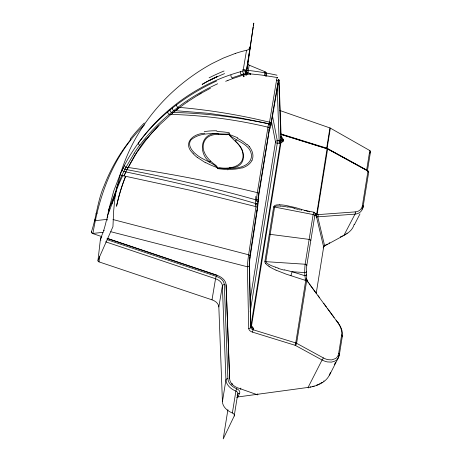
<?xml version="1.0" encoding="UTF-8"?>
<svg xmlns="http://www.w3.org/2000/svg" width="462" height="462" viewBox="0 0 462 462"><rect width="100%" height="100%" fill="white"/><g stroke="black" fill="none" stroke-linecap="round" stroke-linejoin="round"><path stroke-width="0.69" d="M271.385 120.83L275.502 142.036A1.767 1.149 9.1 0 0 277.287 143.22L279.169 143.232L279.181 140.702A5.284 3.338 2.2 0 1 279.129 140.304L277.2 87.895M256.289 201.496L257.184 193.486L268.503 123.885M256.208 203.702C213.715 191.054 169.566 180.937 125.872 171.928L123.724 171.494A1.767 1.253 26 0 1 122.372 169.548C141.493 129.724 176.796 99.255 216.551 81.035M256.196 203.909L256.133 205.151M268.919 129.603A1.767 1.756 -72.4 0 0 269.756 128.234A3.367 0.318 -85.5 0 0 269.421 129.377L258.599 196.535A3.367 0.318 -85.5 0 0 258.31 199.272L258.166 201.507M258.16 201.582L258.148 201.738A11.758 1.103 -85.5 0 1 257.253 210.291L250.023 257.732A1.767 1.08 8.7 0 1 249.197 258.605M227.905 409.69L223.215 438.9L234.199 416.031A3.534 2.391 8.4 0 0 232.374 412.993A17.654 11.937 8.4 0 1 222.43 401.692L218.838 306.941A10.591 7.161 8.4 0 0 212.006 299.838L99.059 261.896A1.767 1.195 8.4 0 1 97.99 260.343L100.445 238.912L103.528 231.214A1.767 1.282 21.8 0 1 104.32 230.371M99.059 261.896L99.538 256.485M114.824 198.452L113.617 211.492L112.947 226.663L97.99 260.343M114.836 198.325L117.042 186.827L120.507 173.781A312.139 230.503 29.2 0 1 125.381 159.91C139.079 125.214 163.918 95.432 194.56 74.365A287.41 212.237 29.2 0 1 212.162 63.519L223.337 58.073L235.285 53.448M246.535 73.851L253.153 27.119M246.061 73.637L253.805 23.1L253.367 25.768M264.535 75.225L265.003 71.725L249.162 65.154A1.773 1.097 13.1 0 1 248.106 63.889M265.586 76.282L266.054 72.765A1.779 1.103 13.1 0 0 265.003 71.725M246.772 68.324L246.777 68.243A7.063 5.561 7.6 0 1 245.368 70.882A7.663 2.252 -45.5 0 1 245.438 71.321M279.816 110.487L329.914 127.928L326.64 148.533M122.372 169.548L120.472 173.585A1.767 1.236 24.5 0 0 121.801 175.473L190.35 190.292L255.977 206.63L248.631 254.799A1.767 1.08 8.7 0 1 249.954 255.948L257.288 207.779A7.467 0.699 -85.5 0 0 257.75 203.725A10.204 0.959 -85.5 0 0 257.813 202.991L258.593 194.404L269.877 125.733M247.921 73.013L249.162 65.154M250.479 45.328L246.691 68.913A7.074 5.567 7.7 0 1 245.668 71.125A1.767 1.704 -54.3 0 0 246.985 73.677M222.43 401.692L225.941 379.833L222.378 285.828A10.597 7.161 8.2 0 0 215.546 278.742L105.625 241.817M231.912 384.754L232.143 383.327M250.231 299.318L275.502 142.036A1.767 1.351 -11 0 1 277.292 140.691L279.181 140.702M232.374 412.993L235.891 391.106A1.767 0.445 -67.8 0 1 236.833 388.842A15.893 10.747 8.4 0 1 227.887 378.673L224.318 284.667A12.358 8.356 8.4 0 0 216.349 276.38L107.109 239.686M250.185 311.919L277.287 143.22L277.292 140.691L272.355 115.246M234.199 416.031L237.711 394.184A3.534 2.431 8 0 0 235.891 391.106A17.654 11.897 8.5 0 1 225.947 379.833A1.767 1.288 -2.2 0 1 227.887 378.673M240.638 389.408L240.852 388.08M250.606 325.462A1.767 0.612 -67.4 0 0 251.051 325.034L280.29 143.105A1.767 0.295 76.7 0 1 279.753 140.691M252.905 329.689A3.529 2.431 8 0 1 250.687 327.287L249.284 265.615A1.767 1.294 -1.3 0 1 247.337 266.765L248.747 328.436A5.296 3.581 8.4 0 0 252.073 331.993L252.339 332.08A1.767 0.289 -72.8 0 0 253.078 329.747L253.268 328.563L251.553 325.739L280.977 142.631A1.767 0.959 72.2 0 1 280.48 140.737L280.394 140.719M280.977 142.631C284.534 141.961 283.466 138.011 280.896 136.59M279.55 204.805C277.564 204.891 274.52 204.591 273.677 206.855L264.905 261.463A3.529 2.298 9.1 0 0 265.806 261.659L305.163 264.229A1.767 1.149 9.1 0 1 306.808 265.442A5.255 0.728 -87.8 0 0 306.497 271.702L306.653 274.826A5.671 0.785 -87.8 0 1 306.612 278.852A1.767 1.709 -29.8 0 0 306.982 280.024A1.756 0.745 -19.6 0 0 306.635 279.614M306.808 265.442L314.789 215.771A5.255 0.728 -87.8 0 1 315.69 214.489A1.767 1.588 -14.7 0 0 314.449 212.861M327.096 148.319L366.661 170.004A1.322 0.468 -61.3 0 0 367.088 170.455L327.518 148.764A1.322 0.468 -61.3 0 1 327.096 148.319L330.342 128.124A1.767 1.091 13.1 0 0 329.914 127.928M326.986 148.262A1.322 0.387 -63.7 0 0 327.333 148.666A0.884 0.312 -61.3 0 1 327.616 148.96L317.128 214.229A1.767 1.149 9.1 0 0 316.701 214.05L327.084 148.527A1.322 0.306 -70.4 0 1 326.859 148.677M306.808 280.174A4.089 0.566 -87.8 0 0 306.733 279.319A1.767 1.392 -8.1 0 0 307.103 280.342L306.71 280.417L296.61 343.289A1.767 0.624 -61.3 0 1 295.437 345.443A1.767 1.195 8.4 0 0 295.091 345.287M316.251 293.139L323.66 247.026L316.591 217.192A2.974 0.416 -87.8 0 1 316.637 216.383L316.597 215.858M366.661 170.004L369.791 150.548L330.342 128.124M367.423 170.917L370.472 151.911A1.761 1.091 13.1 0 0 369.791 150.548M295.923 342.983A3.529 2.345 8.8 0 1 296.61 343.289L323.244 357.842A16.996 11.377 48.5 0 0 328.084 359.673L331.681 359.91L335.631 358.518A15.385 10.297 48.5 0 0 338.351 354.747A15.292 10.233 48.5 0 0 338.686 353.343L341.637 334.973A1.767 1.149 9.1 0 1 342.319 336.359L339.368 354.729A17.111 11.573 46.6 0 1 338.998 356.283A17.233 11.66 46.6 0 1 334.996 361.088L331.537 362.116L327.506 361.931A18.653 12.618 46.6 0 1 322.072 359.996L295.437 345.443M362.335 206.006L367.971 171.084A0.884 0.312 -61.3 0 0 367.671 170.796L367.671 170.796A1.322 0.699 -51.8 0 1 367.538 170.836M368.433 171.91A0.884 0.635 27 0 1 368.653 172.488L362.988 207.519M277.535 77.789A8.813 0.768 -84.2 0 0 276.588 80.059L269.508 122.257M212.006 299.838L215.546 278.742A1.767 0.335 -71.4 0 1 216.349 276.38M218.838 306.941L222.378 285.828A1.767 1.288 -2.2 0 1 224.318 284.667M269.138 129.655A1.767 1.756 85.7 0 0 269.97 128.286A11.758 1.103 -85.5 0 0 271.009 124.867L278.182 83.275A1.767 1.236 9.8 0 1 277.547 84.194M278.384 79.764A1.767 1.369 -2.1 0 1 279.094 81.017A7.045 0.658 -85.5 0 0 278.182 81.404L270.882 123.464A7.704 0.722 -85.5 0 1 270.357 125.531A1.767 1.721 28.4 0 0 269.034 123.724L238.196 117.55L208.454 113.329L173.804 110.539L171.177 112.757M94.45 221.252L94.439 221.333A1.767 1.167 10.8 0 1 95.669 220.611L107.19 219.369M102.939 232.34L93.001 233.414A1.767 1.282 21.5 0 1 91.493 231.664C96.5 216.609 97.621 200.45 104.123 185.811C110.574 169.144 119.548 153.442 130.752 139.518M101.605 236.55L92.914 233.633C99.48 193.509 114.351 153.592 144.375 124.954M257.9 394.317L257.438 394.773L237.041 387.606A14.126 9.552 8.4 0 1 229.631 378.794L226.062 284.771A14.126 9.552 8.4 0 0 216.955 275.3L107.138 238.409M330.365 372.603C327.65 382.005 316.961 386.353 308.073 387.427L237.866 396.956A1.767 1.271 25.7 0 0 237.243 396.864M237.78 137.78L229.273 134.402A1.767 1.167 14.6 0 1 228.921 134.338C233.246 141.245 243.561 145.374 243.064 155.192C243.399 167.215 228.892 169.179 219.71 167.752A8.137 6.006 29.2 0 0 217.787 168.047M354.198 224.261C352.991 229.423 348.515 233.033 344.028 235.389L324.647 245.905A1.629 0.785 -29.7 0 0 323.677 247.02A1.767 1.149 9.1 0 1 323.111 247.909M217.654 168.48A1.271 0.918 18.9 0 1 217.833 168.122L216.678 166.158A17.77 13.121 29.2 0 0 215.685 165.217C208.218 160.106 199.769 150.502 204.545 140.991C208.651 133.252 218.555 134.044 225.935 134.719A25.081 18.52 29.2 0 0 226.432 134.713L227.16 134.679M316.591 217.192L317.336 216.77A5.948 2.633 61.7 0 1 317.769 216.851L355.03 214.131A17.464 11.833 46.7 0 0 363.017 207.536M116.101 189.57L116.493 188.467M116.695 187.913L120.842 177.599L125.352 168.411M116.482 189.322L108.789 209.69L107.363 216.845A1.767 1.178 9.8 0 0 107.75 217.966M115.211 195.374L107.571 215.656A1.767 1.184 10.1 0 0 107.865 216.684M258.31 199.272L258.01 199.058M124.024 175.918L124.324 175.248M120.472 173.585L113.664 191.164L108.789 209.69A1.767 1.19 12.1 0 0 109.257 210.897M124.497 174.861L124.821 174.151M124.365 175.15L124.544 174.769M124.717 174.382L125.006 173.764M124.983 173.81L125.364 172.99M125.341 173.048L125.849 171.985M237.139 395.368L237.711 394.184A1.767 1.271 25.7 0 1 239.576 393.399A5.296 3.581 8.4 0 0 236.833 388.842M239.576 393.399L237.866 396.956A5.111 1.946 -59.1 0 1 237.37 397.32L236.763 397.615M125.837 172.003L127.264 169.127M305.474 279.666L306.237 278.811M329.504 375.132L338.623 357.247M127.125 169.398L127.373 168.913M334.263 364.737L335.539 362.231M338.409 356.606L339.368 354.729A1.767 1.149 9.1 0 0 338.686 353.343M127.46 168.745L127.616 168.439M127.587 168.491L127.893 167.902M127.5 168.659L136.631 152.83L147.499 138.04M361.844 209.222L363.155 206.681A1.767 1.149 9.1 0 0 362.479 205.295M354.481 224.555L359.979 213.923M125.907 167.388L134.251 153.199M342.042 336.885L342.319 336.359M125.826 167.544L125.485 168.174M369.796 153.141L370.472 151.911M326.738 148.602L280.792 134.194M146.65 139.079L148.175 137.214M147.667 137.832L149.035 136.192M148.348 137.012L150.254 134.771M149.209 135.99L151.842 132.958M150.427 134.569L151.132 133.761M151.311 133.558L158.87 125.491M152.021 132.756L158.108 126.259M258.021 199.838L256.364 199.959L241.863 195.969A1006.276 660.435 11.2 0 0 126.981 169.675L124.879 169.283A1.767 1.259 26.9 0 1 123.493 167.296M326.761 148.579L326.784 148.556A1.322 0.306 -70.4 0 1 326.796 148.181M158.859 125.502L171.223 114.16M170.94 112.971L169.583 114.149M171.616 113.825L172.228 113.317M169.41 114.293C158.553 123.273 148.337 133.743 139.836 145.201A1.767 1.236 36.4 0 1 138.386 143.018C163.23 108.772 199.544 83.079 240.35 71.772A1.767 0.647 71.8 0 0 241.268 74.573L244.82 74.573M172.193 113.346L172.522 113.075M172.465 113.121L173.602 112.185M323.995 380.89L323.666 381.162M174.03 111.839L173.458 112.306M173.96 111.896L174.572 111.406M174.532 111.434L175.11 110.972M175.075 111.001L175.398 110.741M175.543 110.626L175.895 110.349M175.797 110.424L176.149 110.147M176.051 110.222L176.438 109.921M176.305 110.02L176.692 109.719M176.565 109.823L177.333 109.223M177.235 109.298L177.587 109.02M177.523 109.072L177.847 108.824M178.009 108.697L178.979 107.952M177.783 108.87L178.107 108.622M305.769 279.984L306.329 279.81M178.881 108.027L179.464 107.582M179.4 107.634L187.272 101.963M347.135 233.021L346.737 233.316M187.272 101.963L197.973 95.114M322.106 382.299L321.748 382.542M345.709 234.02L345.287 234.292M321.379 382.779L320.819 383.119M345.074 234.425L344.421 234.812M197.973 95.114L201.698 92.943M268.884 123.851L268.896 123.845A9.881 1.259 -80.8 0 0 268.942 123.903M199.827 94.023L200.762 93.48M341.678 334.996A15.731 10.528 48.5 0 0 337.826 322.678L338.282 322.488L338.045 322.799A17.51 11.879 46.7 0 1 342.359 336.376M201.698 92.943L210.418 88.254M324.572 245.588L324.682 246.096L317.769 216.851A1.767 1.167 85.8 0 0 317.948 214.622L355.209 211.902A15.679 10.499 48.5 0 0 362.358 206.075M324.959 245.38L325.543 245.068M325.929 244.854L326.316 244.646M326.894 244.329L327.281 244.121M329.025 243.174L329.799 242.758M340.35 237.029L340.841 236.769M341.083 236.636L341.568 236.371M342.053 236.105L342.544 235.839M319.86 383.668L319.473 383.876M318.884 384.182L318.491 384.372M217.648 83.772C202.056 90.922 187.15 99.74 173.804 110.539A1.767 1.167 51.4 0 1 172.436 108.05M317.896 384.65L317.094 385.002M316.892 385.089L316.291 385.331M225.675 81.306L227.933 80.405M227.928 80.405L232.553 78.655M232.548 78.661L243.976 74.827M314.241 386.059L312.578 386.544M246.639 74.07L246.979 73.995M310.897 386.937L310.06 387.098M204.81 133.241C192.723 133.553 182.12 143.491 193.232 153.586M228.003 134.101L228.043 134.095A10.089 7.508 23 0 1 227.171 134.153C215.28 133.934 200.831 131.479 191.06 139.813C187.023 144.883 192.1 151.12 196.177 154.377C202.189 159.696 210.326 161.394 216.372 166.649M242.839 74.249L245.628 74.064A8.894 2.425 -89.6 0 1 247.141 73.926M218.89 168.26L218.988 168.255A12.82 9.587 24.6 0 1 219.623 168.243L228.199 168.538M216.534 133.599C200.11 133.275 198.146 153.355 209.748 162.041A1.767 0.295 -50 0 1 210.701 161.019M216.828 133.633L217.897 133.651A1.767 0.647 -86.3 0 1 218.439 134.367M227.98 169.791L217.666 168.642M249.122 73.758L249.763 73.828M249.191 73.764L249.399 73.776A8.27 4.094 -39.1 0 1 250.034 73.885A7.646 3.76 -38.2 0 1 250.364 74.007L250.56 74.105A6.56 3.228 -38.4 0 1 250.739 74.215M280.63 206.04L276.27 206.029L274.584 207.005L265.794 261.746L267.048 263.432L271.073 265.529A50.525 38.236 20.7 0 0 275.548 267.157M249.261 73.764L261.365 75.029L277.402 77.552M256.214 203.488L257.744 203.719M257.577 201.524L258.16 201.721M287.924 207.12L285.268 206.647A50.525 37.728 20.4 0 0 280.636 206.075M304.562 210.383L313.946 212.208M281.202 140.904L280.48 140.737M294.103 208.437L298.498 209.511M110.828 231.728L247.337 266.765M248.631 254.799L112.999 219.548M299.376 209.742L300.254 209.973M284.24 269.808L292.151 271.748L304.874 275.698A1.767 0.936 -2.8 0 0 306.653 274.826M308.229 211.423L295.657 207.64L286.411 205.555A42.013 31.15 27.7 0 0 279.539 204.758M252.339 332.08L295.004 345.258A1.767 0.289 -72.8 0 0 295.749 342.925L305.694 280.659M280.619 133.853L326.663 148.14M280.515 134.298L327.183 148.781A1.767 1.155 9.1 0 1 327.616 148.96L367.971 171.084A1.767 1.172 8.7 0 1 368.653 172.488M309.17 211.712L309.638 211.856M314.818 213.467L316.701 214.05M276.033 270.172L285.949 274.07L305.29 280.347M295.778 342.937L253.043 329.735M278.136 268.047L275.537 267.209M257.322 394.779L257.068 394.675M107.103 238.334L216.99 275.248M230.434 135.874L230.659 136.047A19.369 14.27 23.7 0 0 231.127 136.388C238.519 141.886 251.068 144.97 251.519 156.035C250.843 166.066 238.3 168.503 230.168 168.52A1.767 0.745 88.4 0 1 229.556 167.793M251.051 325.034L250.883 324.971A3.604 2.708 -2.4 0 0 250.647 324.89M327.616 148.96L327.593 148.949A1.767 1.172 8.8 0 0 327.194 148.781M205.694 162.884L197.574 157.571M269.589 266.793L268.283 265.921M280.815 136.538L280.648 136.434A1.767 1.369 -2.1 0 1 281.179 137.549A3.517 2.125 15 0 0 283.57 139.957M280.792 137.116L281.635 138.161M249.168 146.414L249.538 146.876M308.333 282.478L307.363 281.11A3.286 0.422 75.1 0 0 307.103 280.336M309.28 283.755L311.792 287.168M312.11 287.595L312.739 288.45M313.051 288.871L313.681 289.726M313.993 290.153L315.569 292.284M315.881 292.712L316.51 293.566M318.081 295.697L319.652 297.828M306.71 280.417L337.843 322.661M323.781 303.43L326.374 306.947M327.35 308.269L327.997 309.147M328.644 310.031L331.237 313.554M331.56 313.993L332.213 314.87M332.536 315.315L334.153 317.515M336.099 320.154L337.722 322.355M250.675 325.6L251.363 326.605M343.901 235.389L355.03 214.131A1.767 1.167 85.8 0 0 355.209 211.902M316.562 215.714L316.406 215.298A0.832 0.554 48.5 0 0 316.233 215.015M315.69 214.489L316.1 216.037A5.694 0.791 -87.8 0 0 316.637 216.395M266.054 72.765L266.713 76.282M304.874 275.698L304.718 272.568A7.028 0.71 -87.4 0 1 305.157 264.2L313.144 214.559A7.028 0.889 -85.7 0 1 314.287 212.745M226.097 284.713L229.66 378.742M279.094 81.017L281.179 137.549L280.931 139.074A1.767 1.369 -2.1 0 1 279.129 140.304M278.182 83.224A5.319 0.497 -85.5 0 1 278.863 83.12L280.931 139.074A3.563 2.212 -1.2 0 0 283.391 141.083M283.004 141.615A5.879 2.963 -19 0 1 281.346 141.349M283.362 140.275A6.965 5.561 36.7 0 1 281.341 138.317M316.817 214.177A2.333 1.629 42.3 0 1 315.615 214.432M301.582 210.453A3.529 0.572 -72.8 0 1 301.646 209.378M273.677 206.855A3.529 2.298 9.1 0 0 274.578 207.051L313.144 214.559A1.767 1.149 9.1 0 1 314.789 215.771M269.288 234.159A3.529 2.298 9.1 0 0 270.195 234.355L309.153 239.391A1.767 1.149 9.1 0 1 310.799 240.61M265.373 263.126A3.246 2.402 27.7 0 1 264.876 261.457M268.324 265.869A10.014 7.427 27.7 0 1 265.269 263.173M276.039 270.143A42.025 31.162 27.7 0 1 269.565 266.828M290.985 275.722A3.529 0.572 -72.8 0 1 292.151 271.748L304.718 272.568A1.767 0.936 -2.8 0 0 306.497 271.696M304.856 275.768A3.736 0.97 85.8 0 1 305.203 280.203M305.59 280.636A0.797 0.595 27.7 0 1 305.376 280.474M253.476 328.211A5.867 3.967 42.7 0 1 252.206 327.032M251.553 325.739A1.767 0.52 -42.4 0 1 250.756 325.722M251.068 325.017A2.893 2.495 -48.4 0 1 251.536 325.75M247.349 266.695A8.87 0.474 -83.6 0 1 248.631 254.764M248.747 328.436A1.767 1.294 -1.3 0 0 250.687 327.287L249.532 264.853A1.767 1.294 -1.3 0 0 249.22 263.952M308.783 387.393A1.767 0.514 82.3 0 1 308.073 387.427L322.072 359.996A1.767 0.624 -61.3 0 0 323.244 357.842M217.55 168.486A1.172 0.872 14.8 0 1 217.55 168.024A1.767 1.172 15.9 0 1 217.821 168.116M217.66 167.729A52.853 35.851 15.6 0 1 205.896 162.653M217.567 168.526A2.489 1.865 27.2 0 1 218.896 168.318M229.152 133.697A0.733 0.543 11.5 0 1 229.273 133.893A1.421 1.051 11.7 0 1 229.268 134.402A1.767 1.19 17.1 0 1 228.95 134.298M216.863 131.583A67.44 56.064 12.3 0 1 229.296 132.738M229.233 133.789A2.68 2.004 23.5 0 1 228.032 134.061M269.231 128.384A1.767 1.155 9.2 0 0 267.856 127.148C235.585 119.45 202.5 115.165 169.335 114.357A1.767 1.184 50 0 1 167.85 111.856M128.228 167.544A320.449 228.892 29.9 0 1 146.188 138.767M317.203 214.281A2.431 1.629 48.5 0 1 316.216 214.969M279.793 140.771A1.871 1.161 6.7 0 1 279.181 140.794M280.29 143.105A3.604 2.714 -2.2 0 1 279.169 143.232M279.793 140.633A1.143 0.439 -15.3 0 1 280.03 140.621M280.526 142.989A1.75 0.745 -17.1 0 1 280.313 143.116M282.374 140.719A8.98 2.605 -6.9 0 1 281.785 140.644M280.255 140.54A2.2 1.109 -25.1 0 1 280.526 140.615M280.746 142.631A3.604 1.357 -20.2 0 1 280.44 142.85M278.869 83.079A1.767 1.369 -2.1 0 1 277.945 84.136M271.009 124.861A1.767 1.236 9.8 0 1 270.374 125.785M269.375 128.315A13.589 1.473 -87.6 0 1 269.109 129.21M251.703 327.391A8.963 7.75 40.9 0 1 251.189 326.703M253.268 328.557A3.563 2.379 20 0 1 250.918 325.826A1.767 1.294 -1.3 0 0 250.444 324.78M249.538 264.807A5.313 0.497 -85.5 0 1 250.023 257.686M269.421 129.372A1.767 1.155 9.1 0 1 268.797 130.226M258.599 196.535A1.767 1.155 9.2 0 1 258.067 197.343M257.253 210.291A1.767 1.08 8.7 0 1 256.635 211.088M305.977 279.839A1.767 1.016 70.1 0 1 305.682 279.296M305.37 279.862A3.084 2.235 -18.2 0 1 305.457 279.66M306.035 279.747A4.031 2.951 36.5 0 1 306.797 280.347M276.588 80.036A1.767 1.247 9.9 0 1 278.182 81.416M249.295 265.535A7.121 0.67 -85.5 0 1 249.948 255.913M255.971 206.63A1.767 1.08 8.7 0 1 257.288 207.779M258.68 193.867A1.767 1.155 9.2 0 0 257.317 192.631A938.824 611.705 9.1 0 0 128.113 167.475L126.022 167.175A1.767 1.242 27.6 0 1 124.584 165.177M270.351 125.572A16.759 1.571 -85.5 0 1 270.039 125.728L270.016 125.745A1.767 1.756 -73 0 0 268.589 123.868C236.711 116.926 204.158 113.051 171.529 112.445A1.767 1.143 50 0 1 170.091 109.973M270.882 123.464A1.767 1.242 9.8 0 0 269.531 122.141L255.301 118.896A396.714 258.622 9.1 0 0 179.66 107.415L177.91 107.288A1.767 1.161 53 0 1 176.617 104.787M255.44 205.03A11.92 0.936 -88.2 0 1 255.856 196.35M116.568 206.168A335.689 235.672 38.6 0 1 125.45 176.744A335.683 235.689 38.6 0 0 116.563 206.121M111.839 204.083A335.707 238.981 34.1 0 1 122.932 175.289M242.579 69.826A164.229 90.182 15.7 0 1 276.986 75.191M245.755 74.064A3.211 0.959 -10.6 0 1 243.953 74.809M284.182 270.114A118.33 90.165 20.7 0 1 278.055 268.358M287.947 206.791A118.341 88.589 20.5 0 1 294.15 208.108M306.635 278.904A2.454 0.341 -87.8 0 1 306.676 279.036M306.069 279.036A1.363 0.393 -30.9 0 1 306.508 278.938M315.338 214.599A1.767 1.588 -14.7 0 1 316.1 216.037M255.838 204.51A5.267 0.595 -87.9 0 1 255.757 205.573M315.638 214.547A3.973 1.034 85.8 0 1 315.315 214.842M315.633 214.483A2.015 1.692 53.9 0 1 316.245 215.003M316.36 215.223A5.117 3.425 48.5 0 1 317.954 214.634M323.336 246.471A3.43 2.385 -24.8 0 1 324.37 245.686M269.311 123.262A5.994 1.051 87.7 0 1 269.04 123.764M217.544 168.012A1.767 1.172 15.3 0 1 217.827 168.104M228.944 134.373A7.681 5.671 29.2 0 1 227.154 134.656M236.388 140.003A1.767 0.289 -50.3 0 1 235.435 141.037M243.416 76.455A12.104 1.952 -21.1 0 1 244.658 76.045M246.442 74.832A10.28 4.037 -30.2 0 1 248.573 74.399M250.034 73.891A7.704 3.8 -38.7 0 1 250.364 74.007M269.583 122.99A5.538 0.936 -90 0 1 269.317 123.637M307.288 281.15A1.767 0.936 -2.8 0 1 306.964 280.908M305.648 280.653A0.855 0.658 39.9 0 1 305.584 280.492M305.607 280.07A0.855 0.658 39.9 0 1 305.7 279.926M204.256 131.63A58.501 46.616 11.3 0 1 216.805 130.798M197.482 157.629A36.082 24.659 15.1 0 1 193.122 153.632M241.921 167.822A36.619 26.403 14.8 0 1 227.916 169.283M242.059 168.029A28.182 20.957 16.4 0 0 243.693 167.423A25.572 19.069 16.7 0 0 246.691 165.898A21.939 16.447 17.3 0 0 250.006 163.225A19.751 14.848 17.9 0 0 251.992 160.291M252.015 160.297A18.59 13.981 18.1 0 0 252.212 151.807A20.547 15.517 16.8 0 0 250.774 148.81A22.719 17.319 15.4 0 0 249.503 146.893M247.06 144.231A25.589 19.681 14.5 0 1 249.105 146.442M237.416 138.34A33.651 26.19 13.4 0 1 246.708 144.479M230.163 168.491A55.556 41.031 24.1 0 1 228.188 168.509M235.239 140.91A22.182 14.703 35.4 0 1 243.185 159.136A22.182 14.703 35.4 0 1 229.897 167.775M217.654 167.995A2.229 1.657 24.1 0 0 216.909 167.146A8.449 6.312 24 0 0 216.378 166.643M230.492 135.788A3.384 2.506 23.5 0 1 229.106 134.488M229.117 133.853A1.548 1.068 28.4 0 1 228.973 134.309M366.938 170.264A1.519 1.213 -20.8 0 1 367.371 170.703M367.076 170.697A1.322 0.699 -51.8 0 1 366.984 170.212M257.582 393.901A1.732 0.52 83.4 0 1 257.334 394.843M367.613 170.848A1.53 1.057 5.1 0 1 368.162 171.639M235.285 53.453A152.576 112.67 29.2 0 1 246.494 50.277M249.977 46.876A7.121 5.33 30.8 0 1 246.529 50.346L243.029 71.038A1.767 0.803 77.8 0 0 243.052 72.69A1.767 0.803 77.8 0 0 243.821 73.984L231.97 77.847A1.767 0.785 69.4 0 1 230.96 75.069M240.35 71.708A22.782 14.709 -37.8 0 1 243.047 70.975M244.6 69.75A5.036 1.432 -35.2 0 1 244.635 71.2M209.13 77.812A148.793 69.97 -4.7 0 1 224.041 71.004M249.682 73.932A7.219 3.546 -37.1 0 1 250.704 74.255M247.349 73.319A10.141 4.92 -37.7 0 1 249.59 73.296M245.801 73.008A12.041 4.216 -27.9 0 1 248.152 72.58M243.439 74.203A5.128 0.566 -7.4 0 1 244.918 74.082M246.633 73.568A1.767 1.646 -83.9 0 1 245.368 70.882M244.023 74.076A11.752 1.871 -70.6 0 1 243.393 76.779M100.947 237.67A1.767 1.282 21.8 0 1 101.848 236.81M101.461 238.028A1.767 1.282 21.8 0 0 100.445 238.912A1.767 1.195 9.1 0 0 100.976 240.165M106.416 220.264A10.557 0.924 -75.9 0 1 103.627 230.578M107.236 220.103A1.767 0.751 11.8 0 1 106.872 219.398M107.23 217.227A10.672 0.808 -76.3 0 1 106.757 219.669M134.171 153.153A322.557 230.018 29.1 0 1 139.703 145.114M209.725 80.4A149.168 69.467 -5 0 1 224.584 73.597M246.136 73.966A5.775 1.386 -30.1 0 1 246.662 73.914M245.819 75.56A7.998 2.171 -41.7 0 1 246.229 75.352M92.914 233.628A1.773 1.259 29.8 0 1 91.453 231.768M94.681 220.068A1.767 1.172 10.9 0 1 95.911 219.34M95.957 213.883A1.773 1.195 12.2 0 1 97.182 213.161M130.163 139.131A347.054 245.83 28.4 0 1 144.288 123.019M217.654 76.38A160.262 84.096 -1.5 0 0 202.125 84.402A160.239 84.084 -1.5 0 1 217.66 76.38"/></g></svg>
